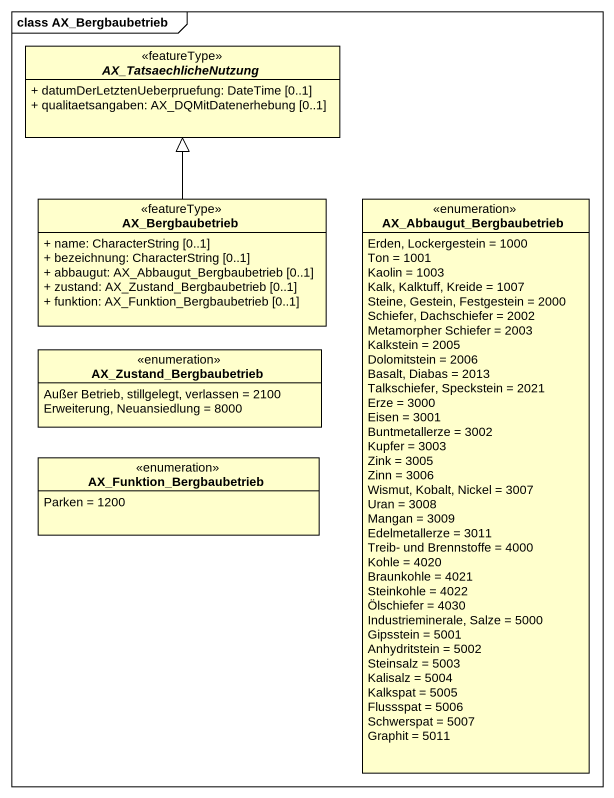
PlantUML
@startuml
mainframe class AX_Bergbaubetrieb
hide circle
hide empty members
skinparam classAttributeIconSize 0
abstract class AX_TatsaechlicheNutzung <<featureType>> {
  + datumDerLetztenUeberpruefung: DateTime [0..1]
  + qualitaetsangaben: AX_DQMitDatenerhebung [0..1]
}
class AX_Bergbaubetrieb <<featureType>> {
  + name: CharacterString [0..1]
  + bezeichnung: CharacterString [0..1]
  + abbaugut: AX_Abbaugut_Bergbaubetrieb [0..1]
  + zustand: AX_Zustand_Bergbaubetrieb [0..1]
  + funktion: AX_Funktion_Bergbaubetrieb [0..1]
}
enum AX_Abbaugut_Bergbaubetrieb {
  Erden, Lockergestein = 1000
  Ton = 1001
  Kaolin = 1003
  Kalk, Kalktuff, Kreide = 1007
  Steine, Gestein, Festgestein = 2000
  Schiefer, Dachschiefer = 2002
  Metamorpher Schiefer = 2003
  Kalkstein = 2005
  Dolomitstein = 2006
  Basalt, Diabas = 2013
  Talkschiefer, Speckstein = 2021
  Erze = 3000
  Eisen = 3001
  Buntmetallerze = 3002
  Kupfer = 3003
  Zink = 3005
  Zinn = 3006
  Wismut, Kobalt, Nickel = 3007
  Uran = 3008
  Mangan = 3009
  Edelmetallerze = 3011
  Treib- und Brennstoffe = 4000
  Kohle = 4020
  Braunkohle = 4021
  Steinkohle = 4022
  Ölschiefer = 4030
  Industrieminerale, Salze = 5000
  Gipsstein = 5001
  Anhydritstein = 5002
  Steinsalz = 5003
  Kalisalz = 5004
  Kalkspat = 5005
  Flussspat = 5006
  Schwerspat = 5007
  Graphit = 5011
}
enum AX_Zustand_Bergbaubetrieb {
  Außer Betrieb, stillgelegt, verlassen = 2100
  Erweiterung, Neuansiedlung = 8000
}
enum AX_Funktion_Bergbaubetrieb {
  Parken = 1200
}
AX_Bergbaubetrieb -up-|> AX_TatsaechlicheNutzung
@enduml
